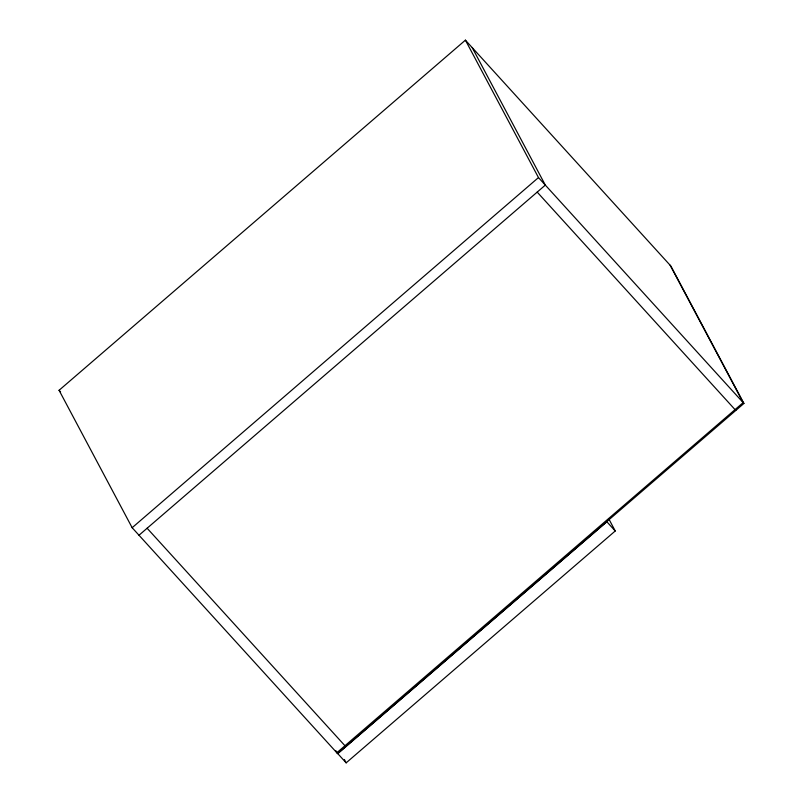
<?xml version="1.0" encoding="UTF-8"?>
<svg xmlns="http://www.w3.org/2000/svg" width="803" height="803" viewBox="0 0 803 803"><rect width="100%" height="100%" fill="white"/><g stroke="black" fill="none" stroke-linecap="round" stroke-linejoin="round"><path stroke-width="1.2" d="M59.081 390.288L465.409 40.15L670.846 266.024L743.919 403.447L337.591 753.585L132.154 527.712L59.081 390.288L60.596 391.954M132.154 527.712L538.472 177.573L465.409 40.15M138.999 535.24L545.327 185.102L472.254 47.678M615.239 530.984L606.867 521.779L337.792 753.646L346.153 762.85L615.239 530.984L608.784 518.858M538.472 177.573L743.919 403.447M537.197 192.108L735.799 410.453M147.12 528.233L345.722 746.579M670.093 265.181L743.156 402.614L336.838 752.742L335.664 750.544M344.397 759.538L346.153 762.85M336.427 751.387L337.591 753.585"/></g></svg>
